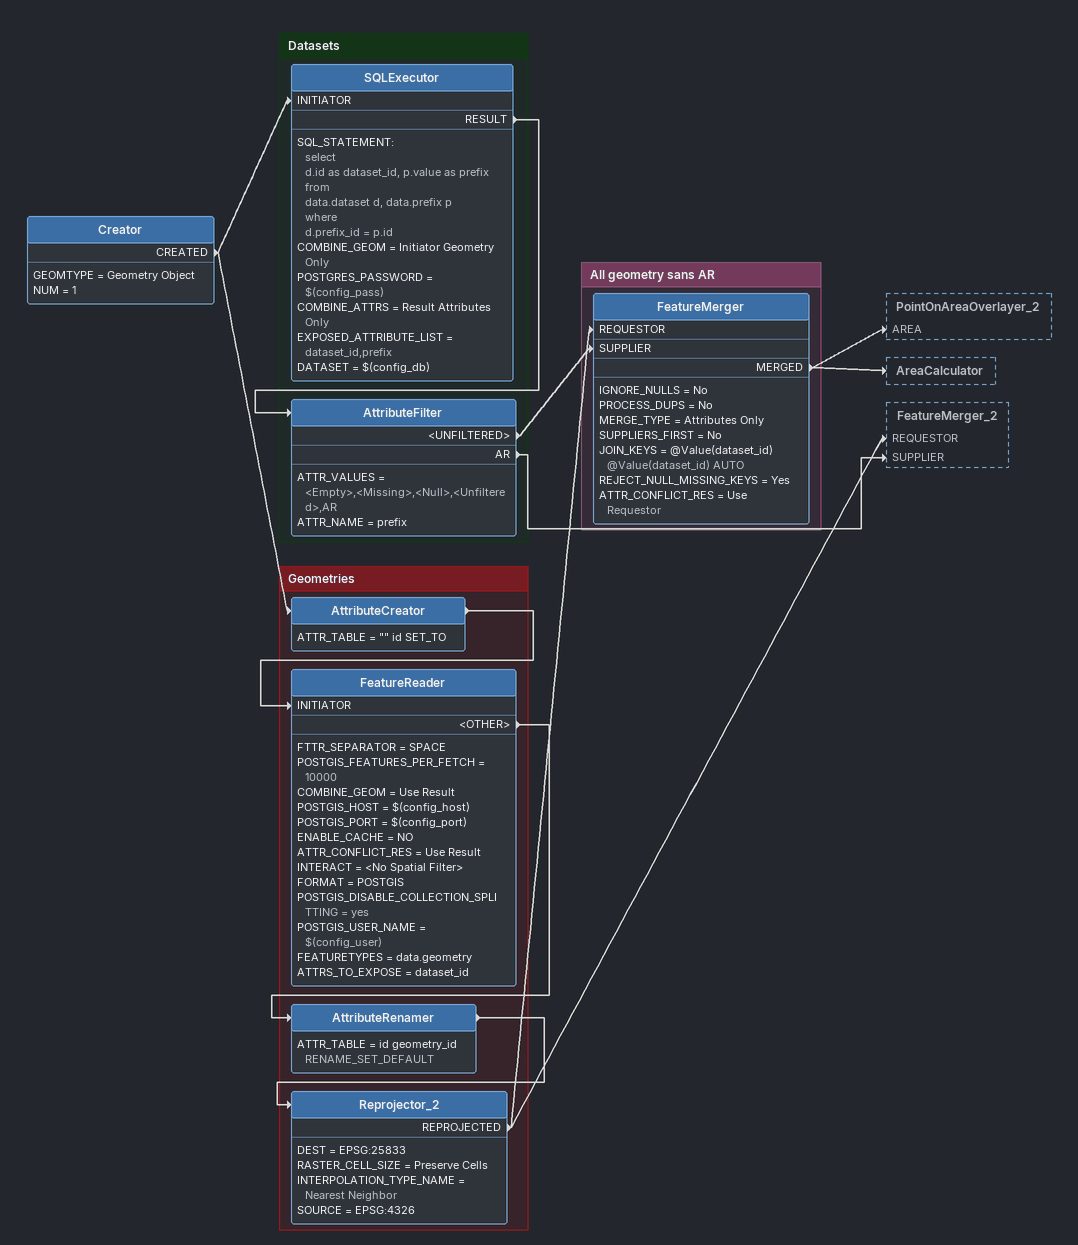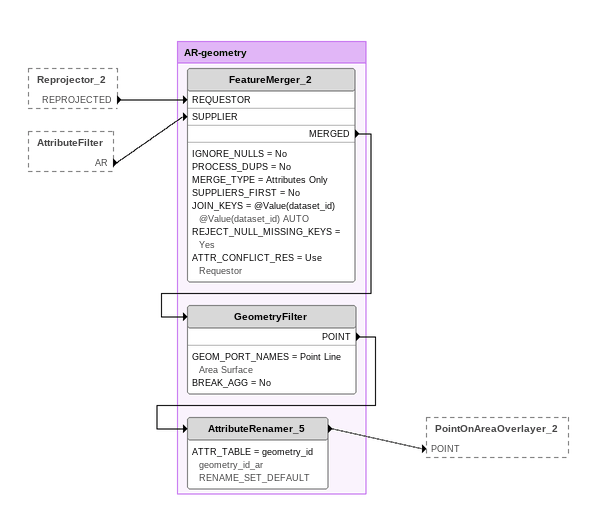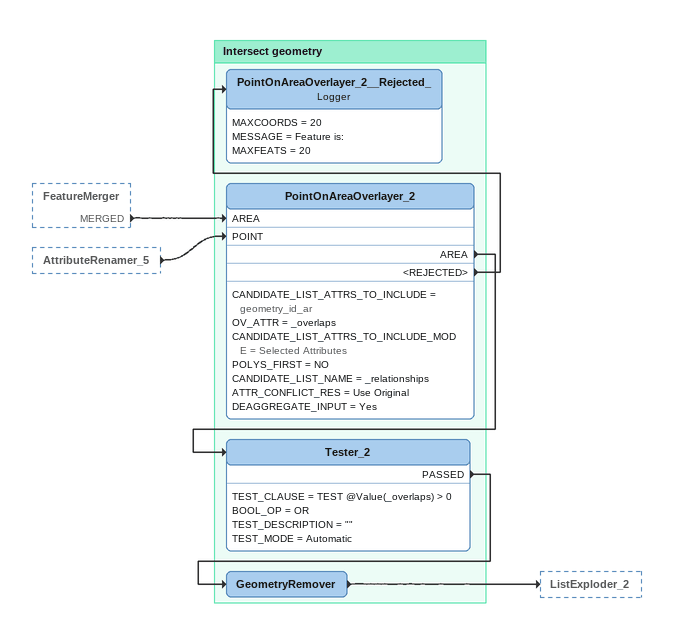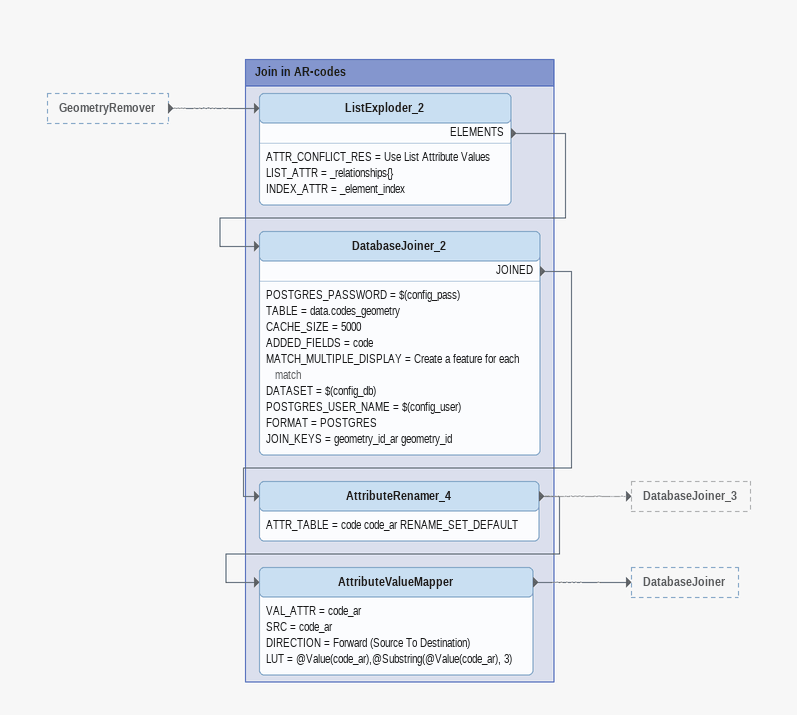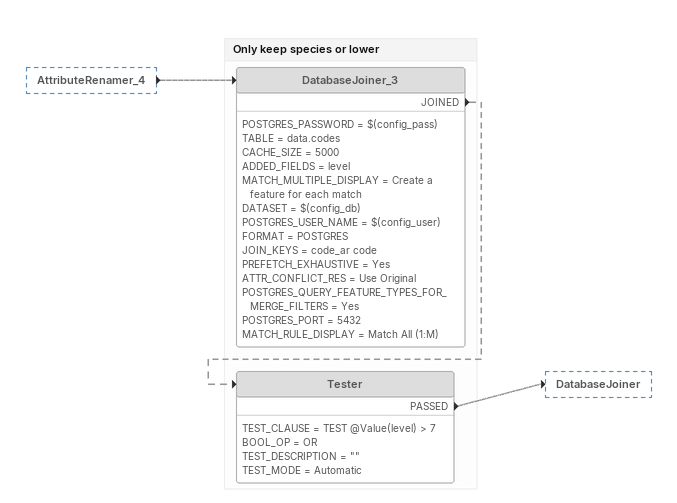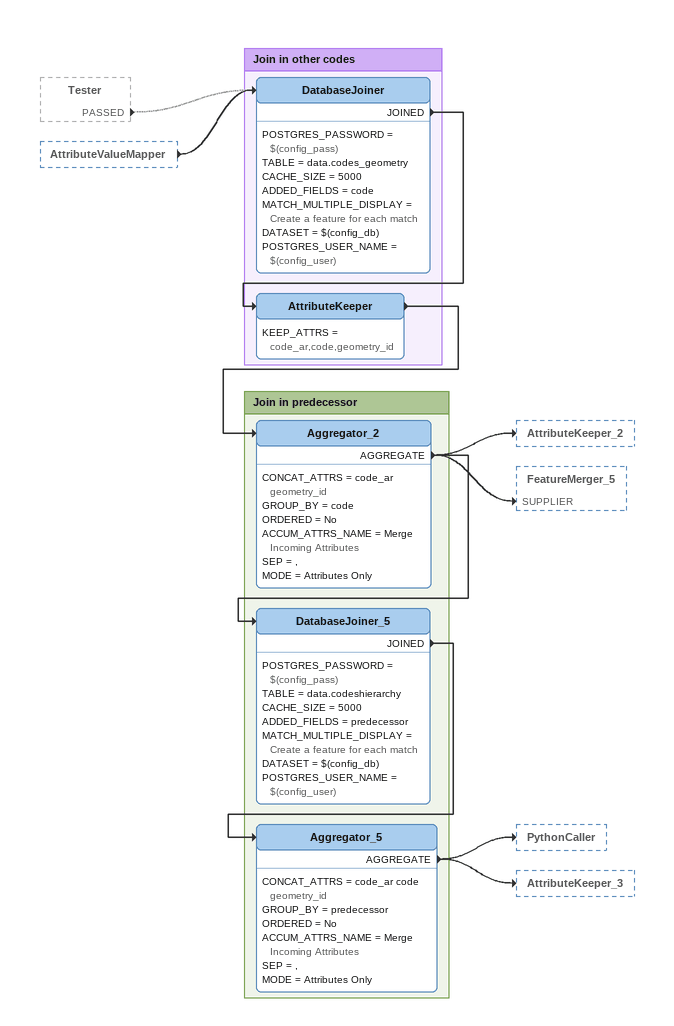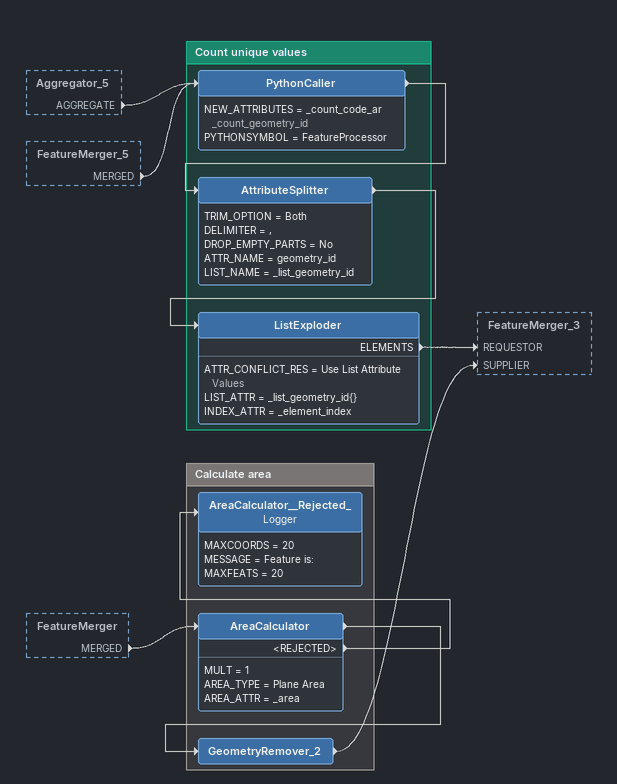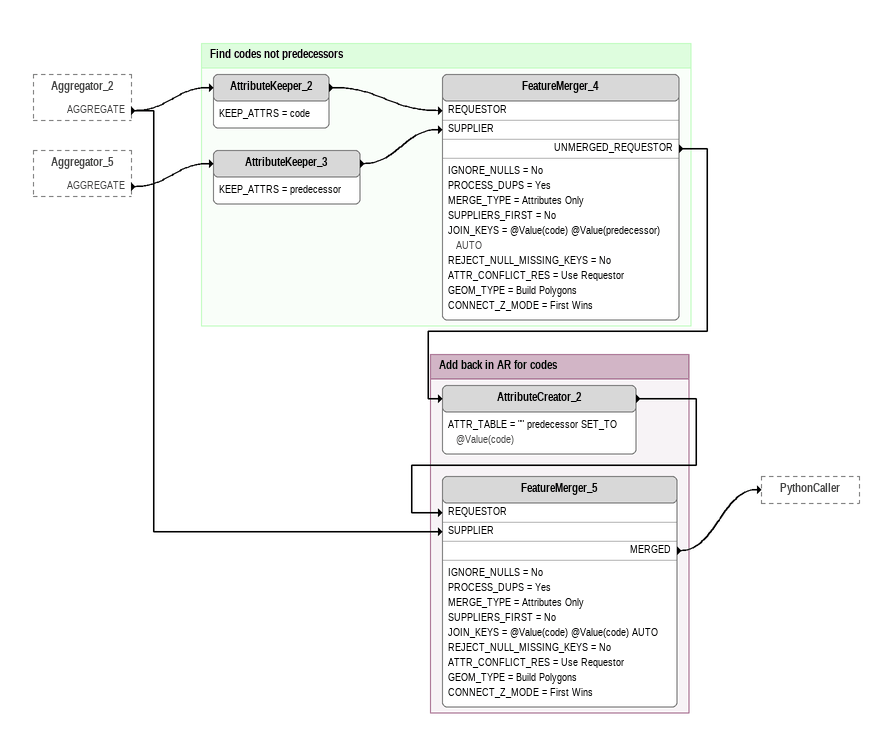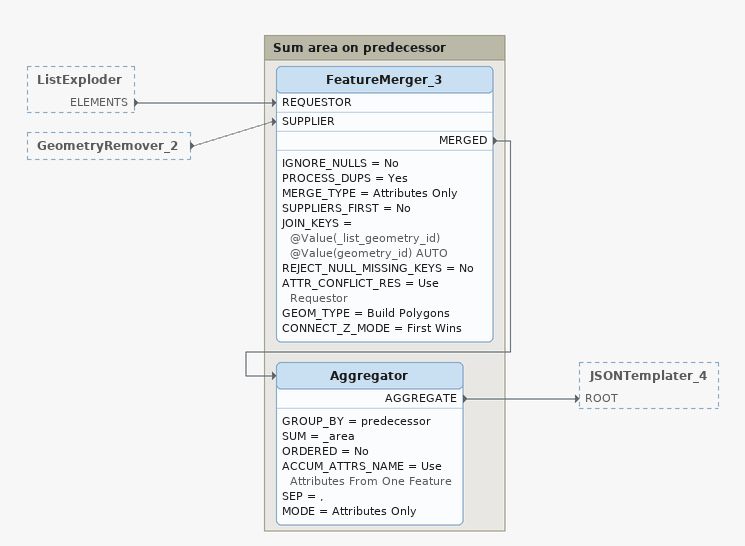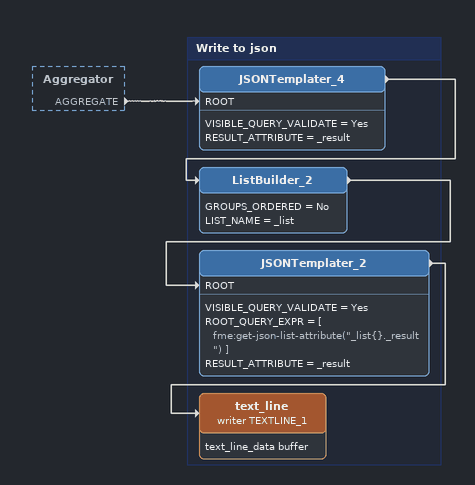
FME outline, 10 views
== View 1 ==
Creator
    GEOMTYPE = Geometry Object
    NUM = 1
    CREATED -> AttributeCreator
    CREATED -> SQLExecutor [INITIATOR]

Bookmark: Datasets
SQLExecutor
    SQL_STATEMENT:
      select
      d.id as dataset_id, p.value as prefix
      from
      data.dataset d, data.prefix p
      where
      d.prefix_id = p.id
    COMBINE_GEOM = Initiator Geometry Only
    POSTGRES_PASSWORD = $(config_pass)
    COMBINE_ATTRS = Result Attributes Only
    EXPOSED_ATTRIBUTE_LIST = dataset_id,prefix
    DATASET = $(config_db)
    RESULT -> AttributeFilter
AttributeFilter
    ATTR_VALUES = <Empty>,<Missing>,<Null>,<Unfiltered>,AR
    ATTR_NAME = prefix
    <UNFILTERED> -> FeatureMerger [SUPPLIER]
    AR -> FeatureMerger_2 [SUPPLIER]

Bookmark: Geometries
AttributeCreator
    ATTR_TABLE = "" id SET_TO
    -> FeatureReader [INITIATOR]
FeatureReader
    FTTR_SEPARATOR = SPACE
    POSTGIS_FEATURES_PER_FETCH = 10000
    COMBINE_GEOM = Use Result
    POSTGIS_HOST = $(config_host)
    POSTGIS_PORT = $(config_port)
    ENABLE_CACHE = NO
    ATTR_CONFLICT_RES = Use Result
    INTERACT = <No Spatial Filter>
    FORMAT = POSTGIS
    POSTGIS_DISABLE_COLLECTION_SPLITTING = yes
    POSTGIS_USER_NAME = $(config_user)
    FEATURETYPES = data.geometry
    ATTRS_TO_EXPOSE = dataset_id
    <OTHER> -> AttributeRenamer
AttributeRenamer
    ATTR_TABLE = id geometry_id RENAME_SET_DEFAULT
    -> Reprojector_2
Reprojector_2
    DEST = EPSG:25833
    RASTER_CELL_SIZE = Preserve Cells
    INTERPOLATION_TYPE_NAME = Nearest Neighbor
    SOURCE = EPSG:4326
    REPROJECTED -> FeatureMerger_2 [REQUESTOR]
    REPROJECTED -> FeatureMerger [REQUESTOR]

Bookmark: All geometry sans AR
FeatureMerger
    IGNORE_NULLS = No
    PROCESS_DUPS = No
    MERGE_TYPE = Attributes Only
    SUPPLIERS_FIRST = No
    JOIN_KEYS = @Value(dataset_id) @Value(dataset_id) AUTO
    REJECT_NULL_MISSING_KEYS = Yes
    ATTR_CONFLICT_RES = Use Requestor
    MERGED -> PointOnAreaOverlayer_2 [AREA]
    MERGED -> AreaCalculator

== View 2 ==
Reprojector_2 [outside]
    REPROJECTED -> FeatureMerger_2 [REQUESTOR]
AttributeFilter [outside]
    AR -> FeatureMerger_2 [SUPPLIER]

Bookmark: AR-geometry
FeatureMerger_2
    IGNORE_NULLS = No
    PROCESS_DUPS = No
    MERGE_TYPE = Attributes Only
    SUPPLIERS_FIRST = No
    JOIN_KEYS = @Value(dataset_id) @Value(dataset_id) AUTO
    REJECT_NULL_MISSING_KEYS = Yes
    ATTR_CONFLICT_RES = Use Requestor
    MERGED -> GeometryFilter
GeometryFilter
    GEOM_PORT_NAMES = Point Line Area Surface
    BREAK_AGG = No
    POINT -> AttributeRenamer_5
AttributeRenamer_5
    ATTR_TABLE = geometry_id geometry_id_ar RENAME_SET_DEFAULT
    -> PointOnAreaOverlayer_2 [POINT]

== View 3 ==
FeatureMerger [outside]
    MERGED -> PointOnAreaOverlayer_2 [AREA]
AttributeRenamer_5 [outside]
    -> PointOnAreaOverlayer_2 [POINT]

Bookmark: Intersect geometry
PointOnAreaOverlayer_2
    CANDIDATE_LIST_ATTRS_TO_INCLUDE = geometry_id_ar
    OV_ATTR = _overlaps
    CANDIDATE_LIST_ATTRS_TO_INCLUDE_MODE = Selected Attributes
    POLYS_FIRST = NO
    CANDIDATE_LIST_NAME = _relationships
    ATTR_CONFLICT_RES = Use Original
    DEAGGREGATE_INPUT = Yes
    AREA -> Tester_2
    <REJECTED> -> PointOnAreaOverlayer_2__Rejected_
PointOnAreaOverlayer_2__Rejected_: Logger
    MAXCOORDS = 20
    MESSAGE = Feature is:
    MAXFEATS = 20
Tester_2
    TEST_CLAUSE = TEST @Value(_overlaps) > 0
    BOOL_OP = OR
    TEST_DESCRIPTION = ""
    TEST_MODE = Automatic
    PASSED -> GeometryRemover
GeometryRemover
    -> ListExploder_2

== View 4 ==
GeometryRemover [outside]
    -> ListExploder_2

Bookmark: Join in AR-codes
ListExploder_2
    ATTR_CONFLICT_RES = Use List Attribute Values
    LIST_ATTR = _relationships{}
    INDEX_ATTR = _element_index
    ELEMENTS -> DatabaseJoiner_2
DatabaseJoiner_2
    POSTGRES_PASSWORD = $(config_pass)
    TABLE = data.codes_geometry
    CACHE_SIZE = 5000
    ADDED_FIELDS = code
    MATCH_MULTIPLE_DISPLAY = Create a feature for each match
    DATASET = $(config_db)
    POSTGRES_USER_NAME = $(config_user)
    FORMAT = POSTGRES
    JOIN_KEYS = geometry_id_ar geometry_id
    JOINED -> AttributeRenamer_4
AttributeRenamer_4
    ATTR_TABLE = code code_ar RENAME_SET_DEFAULT
    -> AttributeValueMapper
    -> DatabaseJoiner_3 [off]
AttributeValueMapper
    VAL_ATTR = code_ar
    SRC = code_ar
    DIRECTION = Forward (Source To Destination)
    LUT = @Value(code_ar),@Substring(@Value(code_ar), 3)
    -> DatabaseJoiner

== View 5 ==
AttributeRenamer_4 [outside]
    -> DatabaseJoiner_3 [off]

Bookmark: Only keep species or lower
DatabaseJoiner_3 [off]
    POSTGRES_PASSWORD = $(config_pass)
    TABLE = data.codes
    CACHE_SIZE = 5000
    ADDED_FIELDS = level
    MATCH_MULTIPLE_DISPLAY = Create a feature for each match
    DATASET = $(config_db)
    POSTGRES_USER_NAME = $(config_user)
    FORMAT = POSTGRES
    JOIN_KEYS = code_ar code
    PREFETCH_EXHAUSTIVE = Yes
    ATTR_CONFLICT_RES = Use Original
    POSTGRES_QUERY_FEATURE_TYPES_FOR_MERGE_FILTERS = Yes
    POSTGRES_PORT = 5432
    MATCH_RULE_DISPLAY = Match All (1:M)
    JOINED -> Tester [off]
Tester [off]
    TEST_CLAUSE = TEST @Value(level) > 7
    BOOL_OP = OR
    TEST_DESCRIPTION = ""
    TEST_MODE = Automatic
    PASSED -> DatabaseJoiner [off]

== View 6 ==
Tester [outside]
    PASSED -> DatabaseJoiner [off]
AttributeValueMapper [outside]
    -> DatabaseJoiner

Bookmark: Join in other codes
DatabaseJoiner
    POSTGRES_PASSWORD = $(config_pass)
    TABLE = data.codes_geometry
    CACHE_SIZE = 5000
    ADDED_FIELDS = code
    MATCH_MULTIPLE_DISPLAY = Create a feature for each match
    DATASET = $(config_db)
    POSTGRES_USER_NAME = $(config_user)
    JOINED -> AttributeKeeper
AttributeKeeper
    KEEP_ATTRS = code_ar,code,geometry_id
    -> Aggregator_2

Bookmark: Join in predecessor
Aggregator_2
    CONCAT_ATTRS = code_ar geometry_id
    GROUP_BY = code
    ORDERED = No
    ACCUM_ATTRS_NAME = Merge Incoming Attributes
    SEP = ,
    MODE = Attributes Only
    AGGREGATE -> AttributeKeeper_2
    AGGREGATE -> DatabaseJoiner_5
    AGGREGATE -> FeatureMerger_5 [SUPPLIER]
DatabaseJoiner_5
    POSTGRES_PASSWORD = $(config_pass)
    TABLE = data.codeshierarchy
    CACHE_SIZE = 5000
    ADDED_FIELDS = predecessor
    MATCH_MULTIPLE_DISPLAY = Create a feature for each match
    DATASET = $(config_db)
    POSTGRES_USER_NAME = $(config_user)
    JOINED -> Aggregator_5
Aggregator_5
    CONCAT_ATTRS = code_ar code geometry_id
    GROUP_BY = predecessor
    ORDERED = No
    ACCUM_ATTRS_NAME = Merge Incoming Attributes
    SEP = ,
    MODE = Attributes Only
    AGGREGATE -> PythonCaller
    AGGREGATE -> AttributeKeeper_3

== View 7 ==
Aggregator_5 [outside]
    AGGREGATE -> PythonCaller
FeatureMerger_5 [outside]
    MERGED -> PythonCaller
FeatureMerger [outside]
    MERGED -> AreaCalculator

Bookmark: Count unique values
PythonCaller
    NEW_ATTRIBUTES = _count_code_ar _count_geometry_id
    PYTHONSYMBOL = FeatureProcessor
    -> AttributeSplitter
AttributeSplitter
    TRIM_OPTION = Both
    DELIMITER = ,
    DROP_EMPTY_PARTS = No
    ATTR_NAME = geometry_id
    LIST_NAME = _list_geometry_id
    -> ListExploder
ListExploder
    ATTR_CONFLICT_RES = Use List Attribute Values
    LIST_ATTR = _list_geometry_id{}
    INDEX_ATTR = _element_index
    ELEMENTS -> FeatureMerger_3 [REQUESTOR]

Bookmark: Calculate area
AreaCalculator
    MULT = 1
    AREA_TYPE = Plane Area
    AREA_ATTR = _area
    -> GeometryRemover_2
    <REJECTED> -> AreaCalculator__Rejected_
AreaCalculator__Rejected_: Logger
    MAXCOORDS = 20
    MESSAGE = Feature is:
    MAXFEATS = 20
GeometryRemover_2
    -> FeatureMerger_3 [SUPPLIER]

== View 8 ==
Aggregator_2 [outside]
    AGGREGATE -> AttributeKeeper_2
    AGGREGATE -> FeatureMerger_5 [SUPPLIER]
Aggregator_5 [outside]
    AGGREGATE -> AttributeKeeper_3

Bookmark: Find codes not predecessors
AttributeKeeper_2
    KEEP_ATTRS = code
    -> FeatureMerger_4 [REQUESTOR]
AttributeKeeper_3
    KEEP_ATTRS = predecessor
    -> FeatureMerger_4 [SUPPLIER]
FeatureMerger_4
    IGNORE_NULLS = No
    PROCESS_DUPS = Yes
    MERGE_TYPE = Attributes Only
    SUPPLIERS_FIRST = No
    JOIN_KEYS = @Value(code) @Value(predecessor) AUTO
    REJECT_NULL_MISSING_KEYS = No
    ATTR_CONFLICT_RES = Use Requestor
    GEOM_TYPE = Build Polygons
    CONNECT_Z_MODE = First Wins
    UNMERGED_REQUESTOR -> AttributeCreator_2

Bookmark: Add back in AR for codes
AttributeCreator_2
    ATTR_TABLE = "" predecessor SET_TO @Value(code)
    -> FeatureMerger_5 [REQUESTOR]
FeatureMerger_5
    IGNORE_NULLS = No
    PROCESS_DUPS = Yes
    MERGE_TYPE = Attributes Only
    SUPPLIERS_FIRST = No
    JOIN_KEYS = @Value(code) @Value(code) AUTO
    REJECT_NULL_MISSING_KEYS = No
    ATTR_CONFLICT_RES = Use Requestor
    GEOM_TYPE = Build Polygons
    CONNECT_Z_MODE = First Wins
    MERGED -> PythonCaller

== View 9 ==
ListExploder [outside]
    ELEMENTS -> FeatureMerger_3 [REQUESTOR]
GeometryRemover_2 [outside]
    -> FeatureMerger_3 [SUPPLIER]

Bookmark: Sum area on predecessor
FeatureMerger_3
    IGNORE_NULLS = No
    PROCESS_DUPS = Yes
    MERGE_TYPE = Attributes Only
    SUPPLIERS_FIRST = No
    JOIN_KEYS = @Value(_list_geometry_id) @Value(geometry_id) AUTO
    REJECT_NULL_MISSING_KEYS = No
    ATTR_CONFLICT_RES = Use Requestor
    GEOM_TYPE = Build Polygons
    CONNECT_Z_MODE = First Wins
    MERGED -> Aggregator
Aggregator
    GROUP_BY = predecessor
    SUM = _area
    ORDERED = No
    ACCUM_ATTRS_NAME = Use Attributes From One Feature
    SEP = ,
    MODE = Attributes Only
    AGGREGATE -> JSONTemplater_4 [ROOT]

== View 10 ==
Aggregator [outside]
    AGGREGATE -> JSONTemplater_4 [ROOT]

Bookmark: Write to json
JSONTemplater_4
    VISIBLE_QUERY_VALIDATE = Yes
    RESULT_ATTRIBUTE = _result
    -> ListBuilder_2
ListBuilder_2
    GROUPS_ORDERED = No
    LIST_NAME = _list
    -> JSONTemplater_2 [ROOT]
JSONTemplater_2
    VISIBLE_QUERY_VALIDATE = Yes
    ROOT_QUERY_EXPR = [ fme:get-json-list-attribute("_list{}._result") ]
    RESULT_ATTRIBUTE = _result
    -> text_line (writer TEXTLINE_1)
text_line (writer TEXTLINE_1)
    attributes: text_line_data buffer
